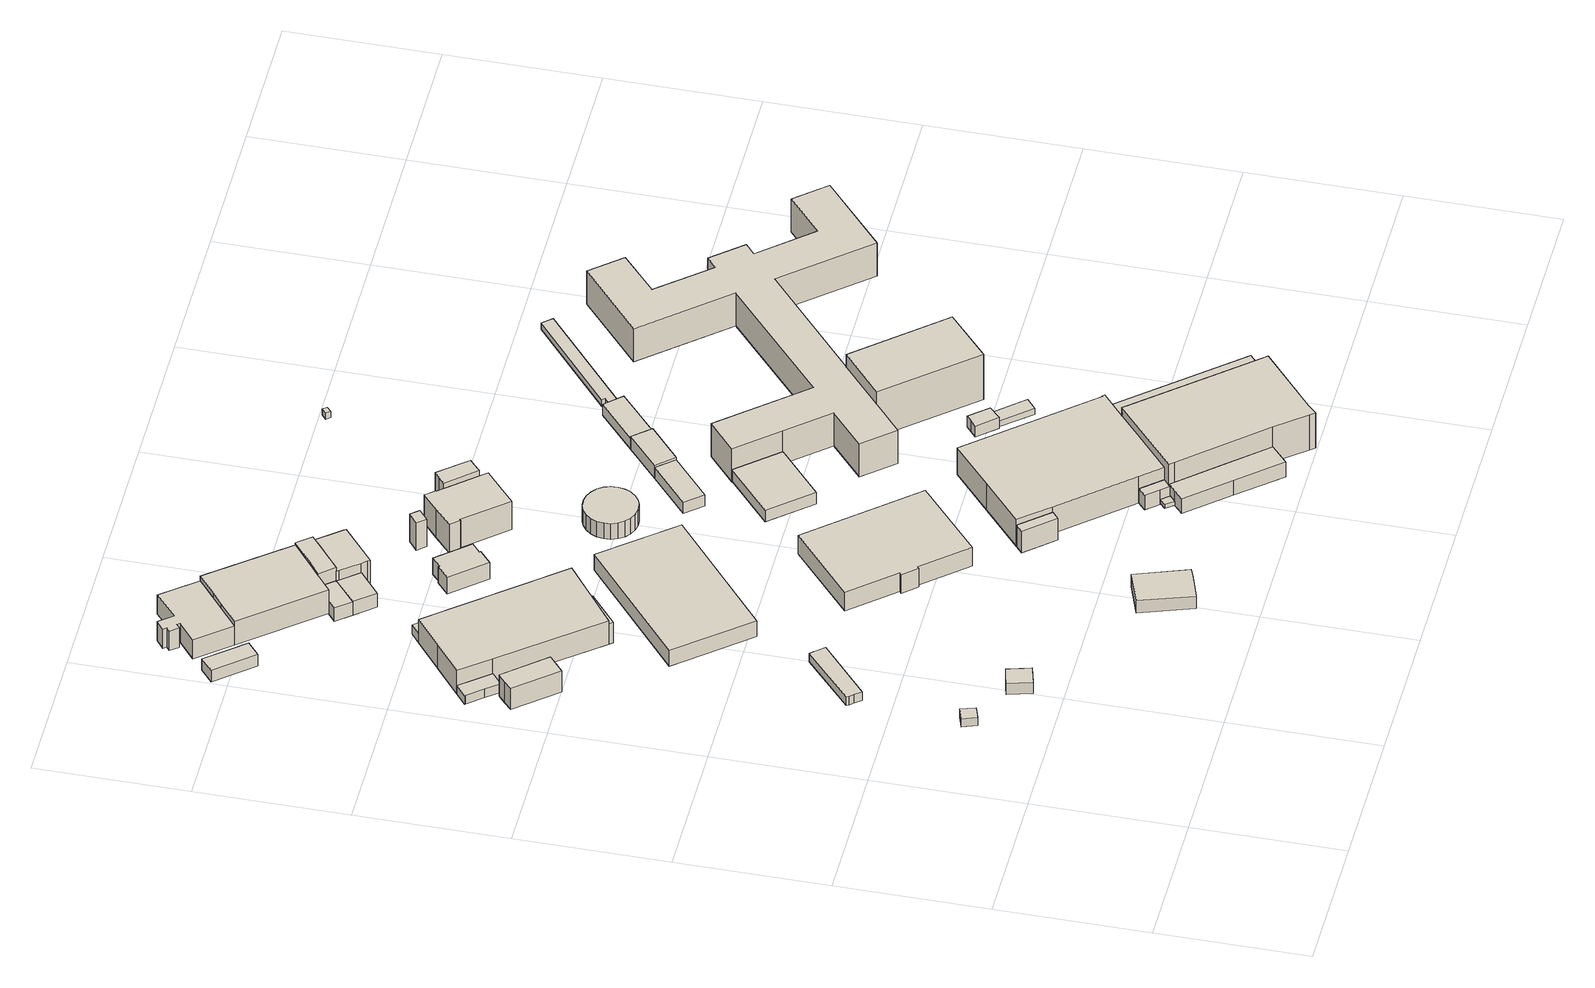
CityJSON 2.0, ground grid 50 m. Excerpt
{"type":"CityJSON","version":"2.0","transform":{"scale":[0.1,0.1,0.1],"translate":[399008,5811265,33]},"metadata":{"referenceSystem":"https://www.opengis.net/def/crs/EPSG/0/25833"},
"CityObjects":{
"building1":{"type":"Building","attributes":{"Gemeindeschluessel":"11000009","BezugspunktDach":"2200","function":"31001_2141","measuredHeight":3.94,"storeysAboveGround":1},"address":[{"country":"Germany","locality":"Berlin","thoroughfareNumber":"1 (20)","thoroughfareName":"Segelfliegerdamm"}],"geometry":[{"type":"Solid","lod":"1","boundaries":[[[[0,1,2,3,4]],[[5,6,7,8,9]],[[5,9,4,3]],[[6,5,3,2]],[[7,6,2,1]],[[8,7,1,0]],[[9,8,0,4]]]]}]},
"building2":{"type":"Building","attributes":{"Gemeindeschluessel":"11000009","BezugspunktDach":"2200","function":"31001_2000","measuredHeight":4.65,"storeysAboveGround":1},"address":[{"country":"Germany","locality":"Berlin","thoroughfareNumber":"8 (6)","thoroughfareName":"Gerhard-Sedlmayr-Straße"}],"geometry":[{"type":"Solid","lod":"1","boundaries":[[[[10,11,12,13,14]],[[15,16,17,18,19]],[[15,19,14,13]],[[16,15,13,12]],[[17,16,12,11]],[[18,17,11,10]],[[19,18,10,14]]]]}]},
"building3":{"type":"Building","attributes":{"Gemeindeschluessel":"11000009","BezugspunktDach":"2200","function":"31001_9998","measuredHeight":3.6,"storeysAboveGround":1},"address":[{"country":"Germany","locality":"Berlin","thoroughfareNumber":"1 (25)","thoroughfareName":"Segelfliegerdamm"}],"geometry":[{"type":"Solid","lod":"1","boundaries":[[[[20,21,22,23,24,25,26,27]],[[28,29,30,31,32,33,34,35]],[[28,35,27,26]],[[29,28,26,25]],[[30,29,25,24]],[[31,30,24,23]],[[32,31,23,22]],[[33,32,22,21]],[[34,33,21,20]],[[35,34,20,27]]]]}]},
"building4":{"type":"Building","attributes":{"Gemeindeschluessel":"11000009","BezugspunktDach":"2200","function":"31001_9998","measuredHeight":8.6,"storeysAboveGround":2},"address":[{"country":"Germany","locality":"Berlin","thoroughfareNumber":"1 (27)","thoroughfareName":"Segelfliegerdamm"}],"geometry":[{"type":"Solid","lod":"1","boundaries":[[[[36,37,38,39,40,41,42,43]],[[44,45,46,47,48,49,50,51]],[[44,51,43,42]],[[45,44,42,41]],[[46,45,41,40]],[[47,46,40,39]],[[48,47,39,38]],[[49,48,38,37]],[[50,49,37,36]],[[51,50,36,43]]]]}]},
"building5":{"type":"Building","attributes":{"Gemeindeschluessel":"11000009","BezugspunktDach":"2200","function":"31001_9998","measuredHeight":4.63,"storeysAboveGround":1},"address":[{"country":"Germany","locality":"Berlin","thoroughfareNumber":"1 (49)","thoroughfareName":"Segelfliegerdamm"}],"geometry":[{"type":"Solid","lod":"1","boundaries":[[[[52,53,54,55]],[[56,57,58,59]],[[56,59,55,54]],[[57,56,54,53]],[[58,57,53,52]],[[59,58,52,55]]]]}]},
"building6":{"type":"Building","attributes":{"Gemeindeschluessel":"11000009","function":"31001_9998"},"address":[{"country":"Germany","locality":"Berlin","thoroughfareNumber":"1 (28)","thoroughfareName":"Segelfliegerdamm"}],"children":["building6-1","building6-2","building6-3"]},
"building6-1":{"type":"BuildingPart","attributes":{"BezugspunktDach":"2200","measuredHeight":10.63,"storeysAboveGround":1},"parents":["building6"],"geometry":[{"type":"MultiSurface","lod":"1","boundaries":[[[60,61,62,63,64,65,66,67]],[[68,69,70,71,72,73,74,75]],[[68,75,67,66]],[[69,68,66,65]],[[70,69,65,64]],[[71,70,64,63]],[[72,71,63,62]],[[76,77,72,62,61]],[[74,73,61,60]],[[75,78,79,60,67]],[[73,72,77,76]],[[74,80,79,78,75]]]}]},
"building6-2":{"type":"BuildingPart","attributes":{"BezugspunktDach":"2200","measuredHeight":3.56,"storeysAboveGround":1},"parents":["building6"],"geometry":[{"type":"Solid","lod":"1","boundaries":[[[[81,82,83,79,78,84]],[[75,74,85,86,87,88]],[[75,88,84,78]],[[85,74,79,83]],[[86,85,83,82]],[[87,86,82,81]],[[88,87,81,84]],[[75,78,79,74]]]]}]},
"building6-3":{"type":"BuildingPart","attributes":{"BezugspunktDach":"2200","measuredHeight":8.22,"storeysAboveGround":1},"parents":["building6"],"geometry":[{"type":"MultiSurface","lod":"1","boundaries":[[[89,90,91,76]],[[71,92,93,73]],[[92,71,91,90]],[[93,92,90,89]],[[73,93,89,76]],[[77,91,71,72]],[[94,73,76,77,95,72]]]}]},
"building7":{"type":"Building","attributes":{"Gemeindeschluessel":"11000009","BezugspunktDach":"2200","function":"31001_2000","measuredHeight":5.02,"storeysAboveGround":1},"address":[{"country":"Germany","locality":"Berlin","thoroughfareNumber":"8 (5)","thoroughfareName":"Gerhard-Sedlmayr-Straße"}],"geometry":[{"type":"Solid","lod":"1","boundaries":[[[[96,97,98,99,100]],[[101,102,103,104,105]],[[101,105,100,99]],[[102,101,99,98]],[[103,102,98,97]],[[104,103,97,96]],[[105,104,96,100]]]]}]},
"building8":{"type":"Building","attributes":{"Gemeindeschluessel":"11000009","BezugspunktDach":"2200","function":"31001_9998","measuredHeight":3.76,"storeysAboveGround":1},"address":[{"country":"Germany","locality":"Berlin","thoroughfareNumber":"1 (29)","thoroughfareName":"Segelfliegerdamm"}],"geometry":[{"type":"Solid","lod":"1","boundaries":[[[[106,107,108,109,110]],[[111,112,113,70,69]],[[111,69,110,109]],[[112,111,109,108]],[[113,112,108,107]],[[70,113,107,106]],[[69,70,106,110]]]]}]},
"building9":{"type":"Building","attributes":{"Gemeindeschluessel":"11000009","BezugspunktDach":"2200","function":"31001_2143","measuredHeight":6.39,"storeysAboveGround":1},"address":[{"country":"Germany","locality":"Berlin","thoroughfareNumber":"1 (26)","thoroughfareName":"Segelfliegerdamm"}],"geometry":[{"type":"Solid","lod":"1","boundaries":[[[[114,115,116,117]],[[118,119,120,121]],[[118,121,117,116]],[[119,118,116,115]],[[120,119,115,114]],[[121,120,114,117]]]]}]},
"building10":{"type":"Building","attributes":{"Gemeindeschluessel":"11000009","function":"31001_9998"},"address":[{"country":"Germany","locality":"Berlin","thoroughfareNumber":"1 (48)","thoroughfareName":"Segelfliegerdamm"}],"children":["building10-1","building10-2","building10-3","building10-4","building10-5","building10-6","building10-7"]},
"building10-1":{"type":"BuildingPart","attributes":{"BezugspunktDach":"2200","measuredHeight":11.73,"storeysAboveGround":2},"parents":["building10"],"geometry":[{"type":"MultiSurface","lod":"1","boundaries":[[[122,123,124,125,126,127,128,129,130]],[[131,132,133,134,135,136,137,138,139]],[[140,141,130,129]],[[139,141,139,131]],[[142,140,131,132,131,129,128]],[[133,132,128,127],[133,143,142,132]],[[134,133,127,126]],[[134,144,135]],[[138,145,146,137,123,122]],[[139,138,122,130]],[[131,139,141,140]],[[132,131,140,142]],[[142,143,133,132]],[[135,144,147,125]],[[126,147,144,134]],[[136,148,149,124]],[[149,148,135,125]],[[136,124,123,137]],[[137,146,145,138]]]}]},
"building10-2":{"type":"BuildingPart","attributes":{"BezugspunktDach":"2200","measuredHeight":11.68,"storeysAboveGround":2},"parents":["building10"],"geometry":[{"type":"MultiSurface","lod":"1","boundaries":[[[150,151,152,153,154,155,156,157,158]],[[148,144,134,159,160,161,162,163,137]],[[149,124,123,158,157]],[[147,125,149,164,157,156]],[[134,126,147,144,156,155]],[[159,134,155,154]],[[165,166,167,154,153]],[[168,169,153,152]],[[170,168,161,152,151]],[[171,172,170,162,151,150]],[[146,173,150,158]],[[148,174,136,124,149]],[[136,137,123,124]],[[144,135,125,147]],[[148,164,149,125,135]],[[175,144,147,126,134]],[[176,160,159,167,166,165]],[[161,160,169,168]],[[162,161,168,170]],[[163,162,170,172,171]],[[137,163,173,146]]]}]},
"building10-3":{"type":"BuildingPart","attributes":{"BezugspunktDach":"2200","measuredHeight":9.31,"storeysAboveGround":2},"parents":["building10"],"geometry":[{"type":"MultiSurface","lod":"1","boundaries":[[[177,178,179,180,181,182,183,169,172,184]],[[185,186,187,188,189,190,191,192,193,194]],[[173,195,184,172]],[[186,185,172,163,162,170,162,161,168,161,160,169]],[[196,165,186,169,183]],[[188,197,198,199,196,183,182]],[[189,188,182,181]],[[190,189,181,180]],[[191,190,180,179]],[[192,191,179,178]],[[200,201,192,178,177]],[[194,202,200,193,177,184]],[[185,194,195,173]],[[169,160,161,168]],[[168,161,162,170]],[[170,162,163,172]],[[187,186,165,196]],[[187,196,199,198,197]],[[193,192,201,200]],[[193,200,202,194]]]}]},
"building10-4":{"type":"BuildingPart","attributes":{"BezugspunktDach":"2200","measuredHeight":5.38,"storeysAboveGround":2},"parents":["building10"],"geometry":[{"type":"MultiSurface","lod":"1","boundaries":[[[203,173,146,145,204]],[[205,206,185,207,208]],[[205,208,204,145]],[[206,205,138,137,146]],[[185,206,146,137,163]],[[208,207,203,204]],[[145,146,137,138]],[[163,137,146,173]],[[185,173,195,194]],[[207,209,194,195,203,210]]]}]},
"building10-5":{"type":"BuildingPart","attributes":{"BezugspunktDach":"2200","measuredHeight":5.41,"storeysAboveGround":2},"parents":["building10"],"geometry":[{"type":"MultiSurface","lod":"1","boundaries":[[[211,201,202,212]],[[194,192,213,207]],[[194,207,212,202],[194,195,203,207]],[[213,192,201,211]],[[207,213,211,212]],[[195,194,207,203]],[[192,193,200,201]],[[194,202,200,193]]]}]},
"building10-6":{"type":"BuildingPart","attributes":{"BezugspunktDach":"2200","measuredHeight":3.24,"storeysAboveGround":2},"parents":["building10"],"geometry":[{"type":"MultiSurface","lod":"1","boundaries":[[[165,199,214,215,166]],[[216,217,198,186,218]],[[216,218,166,215]],[[217,216,215,214]],[[198,217,214,199]],[[218,186,160,159]],[[186,187,196,165]],[[198,199,196,187]],[[159,160,219,165,166]]]}]},
"building10-7":{"type":"BuildingPart","attributes":{"BezugspunktDach":"2200","measuredHeight":7.66,"storeysAboveGround":2},"parents":["building10"],"geometry":[{"type":"MultiSurface","lod":"1","boundaries":[[[141,143,220,221,222,223,224,225,226,227,228,229]],[[230,231,232,233,234,235,236,237,238,133,139,239]],[[230,239,229,228]],[[231,230,228,227]],[[232,231,227,226]],[[233,232,226,225]],[[234,233,225,224]],[[235,234,224,223]],[[236,235,223,222]],[[237,236,222,221]],[[238,237,221,220]],[[133,238,220,143]],[[239,139,141,229]],[[131,140,141,139]],[[132,142,140,131]],[[133,240,143,142,132]]]}]},
"building11":{"type":"Building","attributes":{"Gemeindeschluessel":"11000009","BezugspunktDach":"2200","function":"31001_2020","measuredHeight":7.45,"storeysAboveGround":2},"address":[{"country":"Germany","locality":"Berlin","thoroughfareNumber":"8 (3)","thoroughfareName":"Gerhard-Sedlmayr-Straße"}],"geometry":[{"type":"Solid","lod":"1","boundaries":[[[[241,242,243,244,245,246,247,248]],[[249,250,251,252,253,254,255,256]],[[249,256,248,247]],[[250,249,247,246]],[[251,250,246,245]],[[252,251,245,244]],[[253,252,244,243]],[[254,253,243,242]],[[255,254,242,241]],[[256,255,241,248]]]]}]},
"building12":{"type":"Building","attributes":{"Gemeindeschluessel":"11000009","BezugspunktDach":"2200","function":"31001_9998","measuredHeight":6.59,"storeysAboveGround":1},"address":[{"country":"Germany","locality":"Berlin","thoroughfareNumber":"1 (30)","thoroughfareName":"Segelfliegerdamm"}],"geometry":[{"type":"Solid","lod":"1","boundaries":[[[[257,258,259,260,261,262,263,264]],[[265,266,267,268,269,270,271,272]],[[265,272,264,263]],[[266,265,263,262]],[[267,266,262,261]],[[268,267,261,260]],[[269,268,260,259]],[[270,269,259,258]],[[271,270,258,257]],[[272,271,257,264]]]]}]},
"building13":{"type":"Building","attributes":{"Gemeindeschluessel":"11000009","BezugspunktDach":"2200","function":"31001_9998","measuredHeight":11.09,"storeysAboveGround":1},"address":[{"country":"Germany","locality":"Berlin","thoroughfareNumber":"1 (31)","thoroughfareName":"Segelfliegerdamm"}],"geometry":[{"type":"Solid","lod":"1","boundaries":[[[[273,274,275,276]],[[277,278,279,280]],[[277,280,276,275]],[[278,277,275,274]],[[279,278,274,273]],[[280,279,273,276]]]]}]},
"building14":{"type":"Building","attributes":{"Gemeindeschluessel":"11000009","BezugspunktDach":"2200","function":"51009_1610","measuredHeight":1.62,"storeysAboveGround":0},"address":[{"country":"Germany","locality":"Berlin"}],"geometry":[{"type":"Solid","lod":"1","boundaries":[[[[281,282,283,284]],[[285,286,287,288]],[[285,288,284,283]],[[286,285,283,282]],[[287,286,282,281]],[[288,287,281,284]]]]}]},
"building15":{"type":"Building","attributes":{"Gemeindeschluessel":"11000009","BezugspunktDach":"2200","function":"51001_1001","measuredHeight":6.28,"storeysAboveGround":0},"address":[{"country":"Germany","locality":"Berlin"}],"geometry":[{"type":"Solid","lod":"1","boundaries":[[[[289,290,291,292,293,294,295,296,297,298,299,300,301,302,303,304,305,306,307,308,309,310,311,312]],[[313,314,315,316,317,318,319,320,321,322,323,324,325,326,327,328,329,330,331,332,333,334,335,336]],[[313,336,312,311]],[[314,313,311,310]],[[315,314,310,309]],[[316,315,309,308]],[[317,316,308,307]],[[318,317,307,306]],[[319,318,306,305]],[[320,319,305,304]],[[321,320,304,303]],[[322,321,303,302]],[[323,322,302,301]],[[324,323,301,300]],[[325,324,300,299]],[[326,325,299,298]],[[327,326,298,297]],[[328,327,297,296]],[[329,328,296,295]],[[330,329,295,294]],[[331,330,294,293]],[[332,331,293,292]],[[333,332,292,291]],[[334,333,291,290]],[[335,334,290,289]],[[336,335,289,312]]]]}]},
"building16":{"type":"Building","attributes":{"Gemeindeschluessel":"11000009","function":"31001_9998"},"address":[{"country":"Germany","locality":"Berlin","thoroughfareNumber":"1 (32)","thoroughfareName":"Segelfliegerdamm"}],"children":["building16-1","building16-2"]},
"building16-1":{"type":"BuildingPart","attributes":{"BezugspunktDach":"2200","measuredHeight":12.35,"storeysAboveGround":1},"parents":["building16"],"geometry":[{"type":"Solid","lod":"1","boundaries":[[[[337,338,339,340,341,342,343,344,345,346,347,348,349]],[[350,351,352,353,354,355,356,357,358,359,360,361,362]],[[350,362,349,348]],[[351,350,348,347]],[[352,351,347,346]],[[353,352,346,345]],[[354,353,345,344]],[[357,356,342,341]],[[358,357,341,340]],[[359,358,340,339]],[[360,359,339,338]],[[361,360,338,337]],[[362,361,337,349]],[[355,354,344,343]],[[356,355,343,342]]]]}]},
"building16-2":{"type":"BuildingPart","attributes":{"BezugspunktDach":"2200","measuredHeight":13.78,"storeysAboveGround":1},"parents":["building16"],"geometry":[{"type":"MultiSurface","lod":"1","boundaries":[[[363,364,365,366,367,368,369]],[[354,370,371,372,373,356,355]],[[344,343,374,369,368]],[[370,354,368,367]],[[371,370,367,366]],[[372,371,366,365]],[[373,372,365,364]],[[356,373,364,363]],[[375,343,342,363,369]],[[354,355,374,343,344]],[[355,356,342,343,375]]]}]},
"building17":{"type":"Building","attributes":{"Gemeindeschluessel":"11000009","BezugspunktDach":"2200","function":"31001_2000","measuredHeight":7.56,"storeysAboveGround":1},"address":[{"country":"Germany","locality":"Berlin","thoroughfareNumber":"8 (1)","thoroughfareName":"Gerhard-Sedlmayr-Straße"}],"geometry":[{"type":"Solid","lod":"1","boundaries":[[[[376,377,378,379,380,381,382,383]],[[384,385,386,387,388,389,390,391]],[[384,391,383,382]],[[385,384,382,381]],[[386,385,381,380]],[[387,386,380,379]],[[388,387,379,378]],[[389,388,378,377]],[[390,389,377,376]],[[391,390,376,383]]]]}]},
"building18":{"type":"Building","attributes":{"Gemeindeschluessel":"11000009","BezugspunktDach":"2200","function":"31001_2463","measuredHeight":4.56,"storeysAboveGround":1},"address":[{"country":"Germany","locality":"Berlin","thoroughfareNumber":"1 (34)","thoroughfareName":"Segelfliegerdamm"}],"geometry":[{"type":"Solid","lod":"1","boundaries":[[[[392,393,394,395]],[[396,397,398,399]],[[396,399,395,394]],[[397,396,394,393]],[[398,397,393,392]],[[399,398,392,395]]]]}]},
"building19":{"type":"Building","attributes":{"Gemeindeschluessel":"11000009","function":"31001_2000"},"address":[{"country":"Germany","locality":"Berlin","thoroughfareNumber":"10, 12, 8","thoroughfareName":"Gerhard-Sedlmayr-Straße"}],"children":["building19-1","building19-2","building19-3","building19-4","building19-5"]},
"building19-1":{"type":"BuildingPart","attributes":{"BezugspunktDach":"2200","measuredHeight":12.86,"storeysAboveGround":2},"parents":["building19"],"geometry":[{"type":"MultiSurface","lod":"1","boundaries":[[[400,401,402,403,404,405,406,407,408,409,410]],[[411,412,413,414,415,416,417,418,419,420,421]],[[411,421,410,409]],[[412,411,409,408]],[[413,412,408,407]],[[414,413,407,406]],[[415,414,406,405]],[[416,415,405,404],[422,423,424,425]],[[419,426,427,402,401]],[[420,419,401,400]],[[428,429,430,400,410]],[[424,423,422,425]],[[417,416,404,403]],[[418,417,403,402]],[[418,427,426,419]],[[421,431,420,432,430,429,428]]]}]},
"building19-2":{"type":"BuildingPart","attributes":{"BezugspunktDach":"2200","measuredHeight":14.37,"storeysAboveGround":2},"parents":["building19"],"geometry":[{"type":"MultiSurface","lod":"1","boundaries":[[[433,434,435,436,437,438,439,440,441,442]],[[416,443,444,445,446,447,448,449,450,451]],[[404,403,402,427,452,451,442,441]],[[453,424,441,440]],[[443,416,423,454]],[[455,453,440,439]],[[444,443,454,456]],[[457,455,456,458,445,444,439,438]],[[446,445,438,437]],[[447,446,437,436]],[[448,447,436,435]],[[449,448,435,434]],[[450,449,434,433]],[[451,450,433,442]],[[416,459,417,403,404]],[[417,460,418,402,403]],[[418,451,452,427]],[[454,423,424,453]],[[456,454,453,455]],[[458,456,455,457]]]}]},
"building19-3":{"type":"BuildingPart","attributes":{"BezugspunktDach":"2200","measuredHeight":6.31,"storeysAboveGround":2},"parents":["building19"],"geometry":[{"type":"Solid","lod":"1","boundaries":[[[[461,462,452,427,426,463]],[[419,418,451,464,465,466]],[[419,466,463,426]],[[464,451,452,462]],[[465,464,462,461]],[[466,465,461,463]],[[418,419,426,427]],[[418,427,452,451]]]]}]},
"building19-4":{"type":"BuildingPart","attributes":{"BezugspunktDach":"2200","measuredHeight":8.56,"storeysAboveGround":2},"parents":["building19"],"geometry":[{"type":"Solid","lod":"1","boundaries":[[[[467,430,429,468]],[[421,420,469,470]],[[421,470,468,429]],[[469,420,430,467]],[[470,469,467,468]],[[421,429,430,420]]]]}]},
"building19-5":{"type":"BuildingPart","attributes":{"BezugspunktDach":"2200","measuredHeight":7.07,"storeysAboveGround":2},"parents":["building19"],"geometry":[{"type":"MultiSurface","lod":"1","boundaries":[[[457,471,472,425,424]],[[422,473,474,458,423]],[[473,422,425,472]],[[474,473,472,471]],[[458,474,471,457]],[[422,423,424,425]],[[454,453,424,423]],[[456,455,453,454]],[[458,457,455,456]]]}]},
"building20":{"type":"Building","attributes":{"Gemeindeschluessel":"11000009","BezugspunktDach":"2200","function":"31001_2463","measuredHeight":6.16,"storeysAboveGround":1},"address":[{"country":"Germany","locality":"Berlin","thoroughfareNumber":"1 (35)","thoroughfareName":"Segelfliegerdamm"}],"geometry":[{"type":"Solid","lod":"1","boundaries":[[[[475,476,477,478]],[[479,480,397,396]],[[479,396,478,477]],[[480,479,477,476]],[[397,480,476,475]],[[396,397,475,478]]]]}]},
"building21":{"type":"Building","attributes":{"Gemeindeschluessel":"11000009","function":"31001_2463"},"address":[{"country":"Germany","locality":"Berlin","thoroughfareNumber":"8 (2)","thoroughfareName":"Gerhard-Sedlmayr-Straße"}],"children":["building21-1","building21-2"]},
"building21-1":{"type":"BuildingPart","attributes":{"BezugspunktDach":"2200","measuredHeight":7,"storeysAboveGround":1},"parents":["building21"],"geometry":[{"type":"MultiSurface","lod":"1","boundaries":[[[481,482,483,484,485,486]],[[487,488,489,490,491,492]],[[487,492,486,485]],[[488,487,485,484]],[[489,488,484,483]],[[493,494,495,489,483,482]],[[491,490,482,481]],[[492,491,481,486]],[[490,489,495,494,493]]]}]},
"building21-2":{"type":"BuildingPart","attributes":{"BezugspunktDach":"2200","measuredHeight":2.32,"storeysAboveGround":1},"parents":["building21"],"geometry":[{"type":"Solid","lod":"1","boundaries":[[[[496,497,495,494]],[[489,498,499,490]],[[498,489,495,497]],[[499,498,497,496]],[[490,499,496,494]],[[494,495,489,490]]]]}]},
"building22":{"type":"Building","attributes":{"Gemeindeschluessel":"11000009","BezugspunktDach":"2200","function":"31001_2463","measuredHeight":4.48,"storeysAboveGround":1},"address":[{"country":"Germany","locality":"Berlin","thoroughfareNumber":"1 (36)","thoroughfareName":"Segelfliegerdamm"}],"geometry":[{"type":"Solid","lod":"1","boundaries":[[[[500,501,502,503]],[[504,505,506,507]],[[504,507,503,502]],[[505,504,502,501]],[[506,505,501,500]],[[507,506,500,503]]]]}]},
"building23":{"type":"Building","attributes":{"Gemeindeschluessel":"11000009","BezugspunktDach":"2200","function":"31001_2000","measuredHeight":18.2,"storeysAboveGround":4},"address":[{"country":"Germany","locality":"Berlin","thoroughfareNumber":"80A","thoroughfareName":"Groß-Berliner Damm"}],"geometry":[{"type":"Solid","lod":"1","boundaries":[[[[508,509,510,511]],[[512,513,514,515]],[[512,515,511,510]],[[513,512,510,509]],[[514,513,509,508]],[[515,514,508,511]]]]}]},
"building24":{"type":"Building","attributes":{"Gemeindeschluessel":"11000009","BezugspunktDach":"2200","function":"51009_1610","measuredHeight":2.5,"storeysAboveGround":0},"address":[{"country":"Germany","locality":"Berlin"}],"geometry":[{"type":"Solid","lod":"1","boundaries":[[[[516,517,518,519]],[[520,521,522,523]],[[520,523,519,518]],[[521,520,518,517]],[[522,521,517,516]],[[523,522,516,519]]]]}]},
"building25":{"type":"Building","attributes":{"Gemeindeschluessel":"11000009","function":"31001_2020"},"address":[{"country":"Germany","locality":"Berlin","thoroughfareNumber":"80","thoroughfareName":"Groß-Berliner Damm"}],"children":["building25-1","building25-2"]},
"building25-1":{"type":"BuildingPart","attributes":{"BezugspunktDach":"2200","measuredHeight":13.27,"storeysAboveGround":3},"parents":["building25"],"geometry":[{"type":"MultiSurface","lod":"1","boundaries":[[[524,525,526,527,528,529,530,531,532,533,534,535,536,537,538,539,540,541,542,543,544,545,546,547]],[[548,549,550,551,552,553,554,555,556,557,558,559,560,561,562,563,564,565,566,567,568,569,570,571]],[[548,571,547,546]],[[549,548,546,545]],[[550,549,545,544]],[[551,550,544,543]],[[552,551,543,542]],[[553,552,542,541]],[[554,553,541,540]],[[555,554,540,539]],[[556,555,539,538]],[[557,556,538,537]],[[558,557,537,536]],[[559,558,536,535]],[[560,559,535,534]],[[561,560,534,533]],[[562,561,533,532]],[[563,562,532,531]],[[564,563,531,530]],[[565,564,530,529]],[[566,565,529,528]],[[567,566,528,527]],[[568,567,527,526]],[[569,568,526,525]],[[570,569,525,524]],[[571,570,572,573,574,575,524,547]],[[575,574,573,572]]]}]},
"building25-2":{"type":"BuildingPart","attributes":{"BezugspunktDach":"2200","measuredHeight":4.6,"storeysAboveGround":3},"parents":["building25"],"geometry":[{"type":"Solid","lod":"1","boundaries":[[[[576,575,574,577]],[[573,572,578,579]],[[573,579,577,574]],[[578,572,575,576]],[[579,578,576,577]],[[572,573,574,575]]]]}]},
"building26":{"type":"Building","attributes":{"Gemeindeschluessel":"11000009","BezugspunktDach":"2200","function":"31001_2143","measuredHeight":2.63,"storeysAboveGround":1},"address":[{"country":"Germany","locality":"Berlin","thoroughfareNumber":"1 (37)","thoroughfareName":"Segelfliegerdamm"}],"geometry":[{"type":"Solid","lod":"1","boundaries":[[[[580,581,582,583,584,585]],[[586,587,588,589,590,591]],[[586,591,585,584]],[[587,586,584,583]],[[588,587,583,582]],[[589,588,582,581]],[[590,589,581,580]],[[591,590,580,585]]]]}]}
},
"vertices":[
[314,728,49],[358,743,49],[350,767,49],[342,791,49],[298,776,49],[342,791,17],[350,767,17],[358,743,17],[314,728,17],[298,776,17],
[494,595,63],[559,613,63],[537,691,63],[504,683,63],[472,674,63],[504,683,19],[537,691,19],[559,613,19],[494,595,19],[472,674,19],
[323,1131,51],[334,1118,51],[351,1097,51],[529,1251,51],[510,1272,51],[499,1285,51],[491,1293,51],[317,1139,51],[491,1293,17],[499,1285,17],[510,1272,17],[529,1251,17],[351,1097,17],[334,1118,17],[323,1131,17],[317,1139,17],
[191,1999,100],[219,2023,100],[243,2043,100],[248,2047,100],[133,2181,100],[129,2178,100],[105,2157,100],[78,2133,100],[105,2157,15],[129,2178,15],[133,2181,15],[248,2047,15],[243,2043,15],[219,2023,15],[191,1999,15],[78,2133,15],
[107,2929,61],[153,2968,61],[51,3091,61],[4,3052,61],[51,3091,15],[153,2968,15],[107,2929,15],[4,3052,15],
[192,2214,108],[440,1908,108],[548,1990,108],[549,1991,108],[655,2072,108],[320,2475,108],[217,2392,108],[114,2310,108],[217,2392,14],[320,2475,14],[655,2072,14],[549,1991,14],[548,1990,14],[440,1908,14],[192,2214,14],[114,2310,14],[440,1908,96],[548,1990,96],[114,2310,49],[192,2214,49],[192,2214,26],
[74,2273,49],[116,2222,49],[149,2180,49],[72,2276,49],[149,2180,14],[116,2222,14],[74,2273,14],[72,2276,14],
[450,1896,96],[555,1984,96],[549,1991,96],[555,1984,14],[450,1896,14],[544,1987,14],[548,1990,87],
[992,197,64],[1072,225,64],[1110,239,64],[1048,413,64],[932,372,64],[1048,413,14],[1110,239,14],[1072,225,14],[992,197,14],[932,372,14],
[655,2072,52],[662,2064,52],[697,2093,52],[355,2503,52],[320,2475,52],[355,2503,14],[697,2093,14],[662,2064,14],
[577,1477,74],[962,1797,74],[770,2027,74],[385,1707,74],[770,2027,10],[962,1797,10],[577,1477,10],[385,1707,10],
[391,2771,111],[447,2816,111],[460,2827,111],[503,2860,111],[572,2916,111],[368,3167,111],[298,3110,111],[256,3076,111],[186,3019,111],[256,3076,15],[298,3110,15],[368,3167,15],[572,2916,15],[503,2860,15],[460,2827,15],[447,2816,15],[391,2771,15],[186,3019,15],[256,3076,92],[186,3019,92],[298,3110,92],[368,3167,92],[528,2881,15],[391,2771,68],[447,2816,68],[528,2881,111],[492,2852,15],[492,2852,111],
[487,2769,120],[531,2805,120],[567,2834,120],[610,2870,120],[581,2906,120],[572,2916,120],[528,2881,120],[492,2852,120],[447,2816,120],[581,2906,15],[610,2870,15],[567,2834,15],[531,2805,15],[487,2769,15],[492,2852,86],[610,2870,47],[581,2906,47],[581,2906,36],[567,2834,106],[610,2870,106],[531,2805,106],[487,2769,77],[487,2769,106],[487,2769,68],[465,2830,15],[567,2912,15],[610,2870,28],
[491,2761,106],[539,2703,106],[553,2686,106],[558,2679,106],[682,2782,106],[677,2788,106],[615,2864,106],[485,2768,106],[487,2769,14],[610,2870,14],[615,2864,14],[677,2788,14],[682,2782,14],[558,2679,14],[553,2686,14],[539,2703,14],[491,2761,14],[485,2768,14],[485,2768,68],[615,2864,47],[619,2859,14],[625,2852,14],[625,2852,47],[491,2761,69],[539,2703,69],[485,2768,69],
[401,2699,68],[361,2747,68],[391,2771,14],[447,2816,14],[401,2699,14],[361,2747,14],[404,2701,14],[401,2699,38],
[454,2634,69],[401,2699,69],[454,2634,14],
[654,2877,47],[612,2929,47],[612,2929,14],[654,2877,14],[581,2906,14],[610,2870,34],
[275,3281,92],[193,3208,92],[155,3254,92],[124,3229,92],[132,3219,92],[118,3208,92],[140,3181,92],[154,3192,92],[162,3183,92],[96,3129,92],[162,3183,15],[154,3192,15],[140,3181,15],[118,3208,15],[132,3219,15],[124,3229,15],[155,3254,15],[193,3208,15],[275,3281,15],[96,3129,15],[368,3167,68],
[877,1097,84],[870,1091,84],[910,1045,84],[917,1051,84],[1042,908,84],[1269,1105,84],[980,1438,84],[753,1241,84],[980,1438,9],[1269,1105,9],[1042,908,9],[917,1051,9],[910,1045,9],[870,1091,9],[877,1097,9],[753,1241,9],
[655,2328,81],[699,2366,81],[696,2369,81],[728,2397,81],[638,2501,81],[606,2473,81],[603,2477,81],[559,2439,81],[603,2477,15],[606,2473,15],[638,2501,15],[728,2397,15],[696,2369,15],[699,2366,15],[655,2328,15],[559,2439,15],
[757,2547,128],[792,2576,128],[769,2603,128],[733,2574,128],[769,2603,17],[792,2576,17],[757,2547,17],[733,2574,17],
[1444,366,31],[1465,385,31],[1443,410,31],[1423,393,31],[1443,410,15],[1465,385,15],[1444,366,15],[1423,393,15],
[915,2008,78],[923,1987,78],[936,1968,78],[953,1954,78],[973,1944,78],[996,1940,78],[1018,1942,78],[1039,1950,78],[1058,1963,78],[1072,1980,78],[1081,2001,78],[1085,2023,78],[1083,2045,78],[1076,2066,78],[1063,2085,78],[1045,2099,78],[1025,2109,78],[1003,2113,78],[980,2111,78],[959,2103,78],[941,2090,78],[926,2073,78],[917,2052,78],[913,2030,78],[917,2052,15],[926,2073,15],[941,2090,15],[959,2103,15],[980,2111,15],[1003,2113,15],[1025,2109,15],[1045,2099,15],[1063,2085,15],[1076,2066,15],[1083,2045,15],[1085,2023,15],[1081,2001,15],[1072,1980,15],[1058,1963,15],[1039,1950,15],[1018,1942,15],[996,1940,15],[973,1944,15],[953,1954,15],[936,1968,15],[923,1987,15],[915,2008,15],[913,2030,15],
[772,2445,129],[776,2449,129],[893,2312,129],[950,2362,129],[1007,2411,129],[987,2434,129],[906,2527,129],[906,2528,129],[888,2548,129],[890,2549,129],[865,2579,129],[806,2528,129],[746,2475,129],[806,2528,15],[865,2579,15],[890,2549,15],[888,2548,15],[906,2528,15],[906,2527,15],[987,2434,15],[1007,2411,15],[950,2362,15],[893,2312,15],[776,2449,15],[772,2445,15],[746,2475,15],
[987,2434,150],[1007,2453,150],[1028,2471,150],[949,2564,150],[927,2546,150],[906,2528,150],[906,2527,150],[927,2546,15],[949,2564,15],[1028,2471,15],[1007,2453,15],[906,2527,89],[906,2527,59],
[1530,201,73],[1648,65,73],[1709,119,73],[1589,255,73],[1470,390,73],[1465,385,73],[1444,366,73],[1413,337,73],[1444,366,14],[1465,385,14],[1470,390,14],[1589,255,14],[1709,119,14],[1648,65,14],[1530,201,14],[1413,337,14],
[1130,1762,59],[1269,1883,59],[1220,1939,59],[1081,1819,59],[1220,1939,14],[1269,1883,14],[1130,1762,14],[1081,1819,14],
[1240,701,119],[1435,476,119],[1493,409,119],[1636,533,119],[1697,587,119],[1781,659,119],[1775,666,119],[1773,664,119],[1443,1044,119],[1301,920,119],[1158,796,119],[1301,920,11],[1443,1044,11],[1773,664,11],[1775,666,11],[1781,659,11],[1697,587,11],[1636,533,11],[1493,409,11],[1435,476,11],[1240,701,11],[1158,796,11],[1781,659,13],[1697,587,13],[1697,587,70],[1781,659,70],[1435,476,69],[1493,409,69],[1158,796,93],[1158,796,97],[1240,701,97],[1161,792,11],[1240,701,46],
[1483,375,153],[1709,119,153],[1788,21,153],[1801,6,153],[1830,35,153],[2027,205,153],[2014,219,153],[1709,572,153],[1697,587,153],[1470,390,153],[1709,572,11],[2014,219,11],[2027,205,11],[1830,35,11],[1801,6,11],[1788,21,11],[1709,119,11],[1483,375,11],[1470,390,11],[1470,390,69],[1709,572,70],[1709,572,13],[2014,219,70],[2014,219,13],[2027,205,70],[2027,205,13],[1686,577,11],[1533,444,11],
[1443,410,69],[1465,385,69],[1408,452,69],[1465,385,11],[1443,410,11],[1408,452,11],
[1215,679,97],[1132,774,97],[1215,679,11],[1132,774,11],
[2108,275,70],[2111,277,70],[2111,277,13],[2108,275,13],
[1269,1883,68],[1384,1982,68],[1335,2039,68],[1220,1939,68],[1335,2039,14],[1384,1982,14],
[1677,966,57],[1682,970,57],[1715,1002,57],[1662,1063,57],[1642,1046,57],[1622,1028,57],[1642,1046,14],[1662,1063,14],[1715,1002,14],[1682,970,14],[1677,966,14],[1622,1028,14],[1682,970,16],[1682,970,37],[1715,1002,37],
[1764,874,37],[1801,905,37],[1801,905,14],[1764,874,14],
[1384,1982,59],[1522,2103,59],[1471,2158,59],[1335,2039,59],[1471,2158,15],[1522,2103,15],[1384,1982,15],[1335,2039,15],
[1799,1042,194],[1948,1173,194],[1707,1450,194],[1558,1321,194],[1707,1450,12],[1948,1173,12],[1799,1042,12],[1558,1321,12],
[1278,2963,41],[1295,2978,41],[1284,2991,41],[1267,2976,41],[1284,2991,16],[1295,2978,16],[1278,2963,16],[1267,2976,16],
[1375,1574,144],[1491,1440,144],[1368,1333,144],[1454,1232,144],[1558,1321,144],[1707,1450,144],[2041,1738,144],[2057,1752,144],[2288,1484,144],[2518,1683,144],[2430,1784,144],[2303,1672,144],[2158,1839,144],[2194,1871,144],[2107,1972,144],[2070,1940,144],[1928,2106,144],[2055,2218,144],[1968,2319,144],[1738,2121,144],[1969,1853,144],[1593,1526,144],[1361,1794,144],[1260,1707,144],[1361,1794,11],[1593,1526,11],[1969,1853,11],[1738,2121,11],[1968,2319,11],[2055,2218,11],[1928,2106,11],[2070,1940,11],[2107,1972,11],[2194,1871,11],[2158,1839,11],[2303,1672,11],[2430,1784,11],[2518,1683,11],[2288,1484,11],[2057,1752,11],[2041,1738,11],[1707,1450,11],[1558,1321,11],[1454,1232,11],[1368,1333,11],[1491,1440,11],[1375,1574,11],[1260,1707,11],[1375,1574,15],[1260,1707,15],[1260,1707,61],[1375,1574,61],
[1212,1433,61],[1097,1567,61],[1212,1433,15],[1097,1567,15],
[1522,2124,41],[1846,2396,41],[1819,2427,41],[1511,2169,41],[1519,2160,41],[1502,2145,41],[1519,2160,15],[1511,2169,15],[1819,2427,15],[1846,2396,15],[1522,2124,15],[1502,2145,15]
]}
